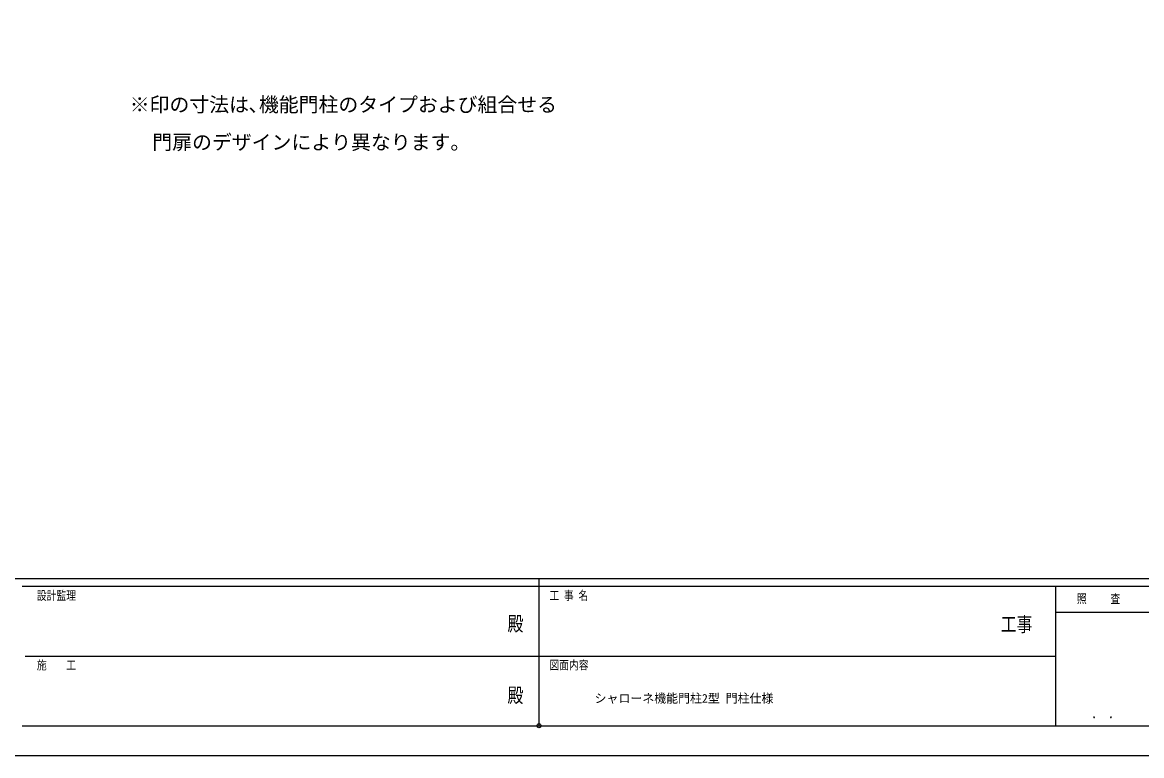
# Model space of a CAD drawing. Units: millimetres, scale not verified. Extents: x -4205 to 4205, y -2970 to 2970.
# Drawn here: x -1305 to 1511, y -2970 to -1126 of the extents above; entities that cross this region are included whole.
import ezdxf
from ezdxf.enums import TextEntityAlignment as Align

# ---------------------------------------------------------------- set-up
doc = ezdxf.new("R2010")
doc.units = ezdxf.units.MM
doc.header["$LTSCALE"] = 20
doc.header["$PDMODE"] = 32
doc.header["$PDSIZE"] = 10
doc.layers.add('0-1_USER1', color=3, linetype='Continuous')
doc.layers.add('0-4_YKK_ZWAK', color=7, linetype='Continuous')
doc.styles.add('ＭＳ ゴシック', font='')
doc.styles.get('ＭＳ ゴシック').set_extended_font_data('MS Gothic')

msp = doc.modelspace()

# ---------------------------------------------------------------- linework, layer by layer
at = {"layer": '0-4_YKK_ZWAK'}
for p, q in [((3895.02, -2525), (-3904.98, -2525)), ((-4.98, -2525), (-4.98, -2895)), ((-4.98, -2545), (-1304.98, -2545)), ((1295.02, -2545), (-4.98, -2545)), ((1985.02, -2610), (1295.02, -2610)), ((-1297.48, -2720), (-4.98, -2720)), ((-4.98, -2720), (1295.02, -2720)), ((-1304.98, -2895), (-4.98, -2895)), ((-4.98, -2895), (1295.02, -2895)), ((1295.02, -2895), (1985.02, -2895))]:
    msp.add_line(p, q, dxfattribs=at)
msp.add_lwpolyline([(-4205, -2970), (4205, -2970), (4205, 2970), (-4205, 2970)], close=True, dxfattribs=at)
msp.add_lwpolyline([(1985.02, -2545), (1295.02, -2545), (1295.02, -2895)], dxfattribs=at)
msp.add_point((-4.98, -2895), dxfattribs=at)

# ---------------------------------------------------------------- texts
at = {"layer": '0-1_USER1', "style": 'ＭＳ ゴシック'}
for s, height, p in [('※印の寸法は､機能門柱のタイプおよび組合せる', 36.66, (-1034.62, -1361.85)), ('\u3000門扉のデザインにより異なります。', 36.66, (-1027.8, -1456.55)), ('シャローネ機能門柱2型 門柱仕様', 21.99, (135.12, -2843.65))]:
    msp.add_text(s, height=height, dxfattribs=at).set_placement(p, align=Align.BOTTOM_LEFT)
at = {"layer": '0-4_YKK_ZWAK', "style": 'ＭＳ ゴシック', "width": 0.8}
for s, height, p in [('設計監理', 21.99, (-1268.31, -2585)), ('工 事 名', 21.99, (21.27, -2585)), ('照     査', 21.99, (1348.52, -2593.27)), ('殿', 36.66, (-84.09, -2667.5)), ('工事', 36.66, (1156.82, -2669.03)), ('施\u3000\u3000工', 21.99, (-1268.31, -2760)), ('図面内容', 21.99, (21.27, -2760)), ('殿', 36.66, (-84.09, -2847.5)), ('． ．', 25.92, (1385, -2884.35))]:
    msp.add_text(s, height=height, dxfattribs=at).set_placement(p, align=Align.BOTTOM_LEFT)

doc.saveas('drawing.dxf')
